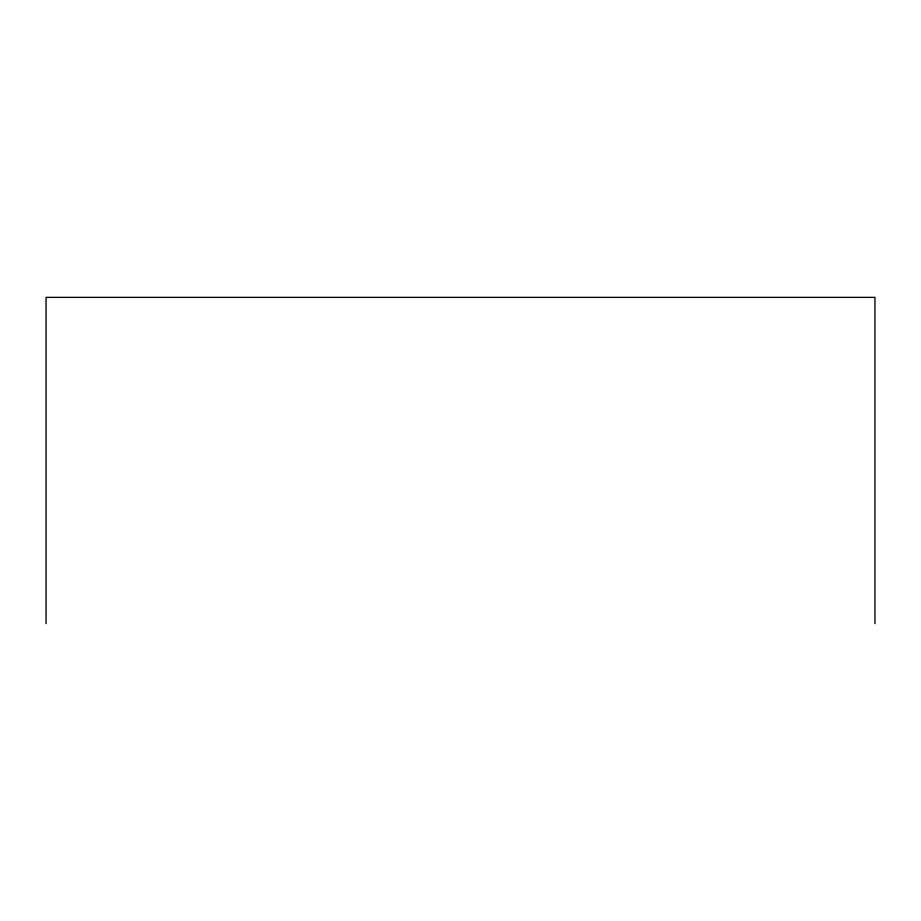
<?xml version="1.0" encoding="UTF-8"?>
<svg xmlns="http://www.w3.org/2000/svg" width="921" height="921" viewBox="0 0 921 921"><rect width="100%" height="100%" fill="white"/><g stroke="black" fill="none" stroke-linecap="round" stroke-linejoin="round"><path stroke-width="1.38" d="M874.95 623.632L874.95 297.368L46.05 297.368L46.05 623.632"/></g></svg>
